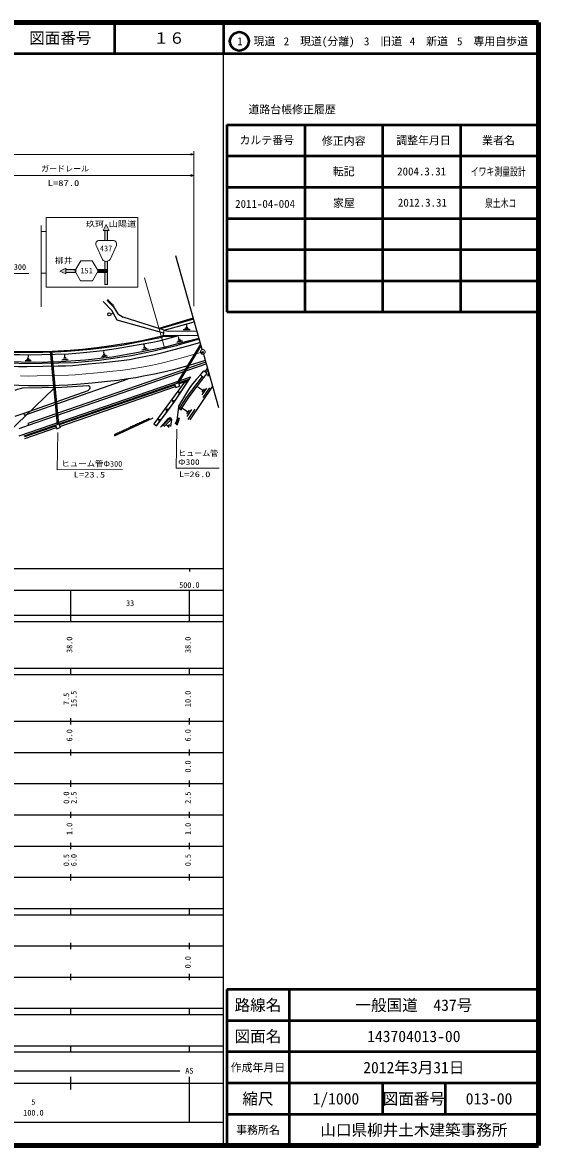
# Model space of a CAD drawing. Units: millimetres, scale not verified. Extents: x 40000 to 680000, y 20000 to 380000.
# Drawn here: x 514470 to 680000, y 20000 to 380000 of the extents above; entities that cross this region are included whole.
import ezdxf
from ezdxf.enums import TextEntityAlignment as Align

# ---------------------------------------------------------------- set-up
doc = ezdxf.new("R2010")
doc.units = ezdxf.units.MM
doc.header["$LTSCALE"] = 1000
doc.header["$PDMODE"] = 32
doc.header["$PDSIZE"] = 500
doc.linetypes.add('CHAIN', pattern=[18.5, 12, -1.5, 3.5, -1.5])
for name, color, linetype, lineweight in [('M-BGD', 7, 'Continuous', 25), ('M-BMK', 2, 'CHAIN', 13), ('M-STR-HTXT', 7, 'Continuous', 13), ('M-TTL', 2, 'Continuous', 140), ('M-TTL-BAND', 7, 'Continuous', 25), ('M-TTL-FRAM', 2, 'Continuous', 50), ('M-TTL-LINE', 7, 'Continuous', 50)]:
    doc.layers.add(name, color=color, linetype=linetype, lineweight=lineweight)
doc.layers.add('M-OTRS', color=6, linetype='Continuous')
doc.layers.add('M-TTL-TXT', color=7, linetype='Continuous')
doc.styles.add('ＭＳ ゴシック', font='')
doc.styles.get('ＭＳ ゴシック').set_extended_font_data('MS Gothic')

# ---------------------------------------------------------------- blocks, each defined once
blk = doc.blocks.new('BUHIN91')
at = {"layer": 'M-BMK'}
for radius in [746, 22.5]:
    blk.add_circle((0, 0), radius, dxfattribs=at)
blk = doc.blocks.new('BUHIN75')
at = {"layer": 'M-BGD'}
for p, q in [((18, -13), (-440, 329)), ((133, 141), (-98, -167)), ((-69, -419), (384, 187)), ((632, 211), (-24, -666))]:
    blk.add_line(p, q, dxfattribs=at)
blk = doc.blocks.new('BUHIN95')
at = {"layer": 'M-STR-HTXT'}
blk.add_lwpolyline([(-1000, 288), (0, 0), (-1000, -285)], dxfattribs=at)

msp = doc.modelspace()

# ---------------------------------------------------------------- hatches: boundary and pattern name
at = {"layer": 'M-STR-HTXT'}
for points in [[(541791, 310110), (541791, 313286), (542255, 313286), (541327, 315209), (540400, 313285), (540863, 313285), (540864, 310110)], [(541792, 303465), (541794, 296030), (540866, 296030), (540865, 303466)], [(531556, 300781), (528381, 300781), (528381, 301244), (526457, 300317), (528381, 299390), (528381, 299853), (531556, 299854)], [(541793, 300783), (538450, 300782), (538719, 300335), (538438, 299855), (541793, 299856)]]:
    msp.add_hatch(color=256, dxfattribs=at).paths.add_polyline_path(points)

# ---------------------------------------------------------------- linework, layer by layer
at = {"layer": 'M-BGD'}
for p, q in [((572117, 275130), (563613, 305229)), ((543121, 287698), (540341, 290532)), ((541636, 290856), (543634, 288832)), ((543634, 288832), (545010, 286646)), ((542810, 286570), (543782, 286804)), ((544876, 284541), (543121, 287698)), ((559772, 280400), (544876, 284541)), ((545010, 286646), (546744, 285488)), ((559910, 281386), (546744, 285488)), ((569275, 285189), (558176, 281926)), ((569372, 284846), (558657, 281777)), ((559674, 279699), (559910, 281386)), ((559910, 281386), (569586, 284088)), ((559910, 281386), (561192, 281083)), ((561192, 281083), (570425, 281119)), ((568258, 281455), (566069, 281446)), ((566409, 281816), (567921, 281822)), ((567546, 282167), (566776, 282164)), ((567161, 282165), (567156, 283309)), ((559266, 279554), (559674, 279699)), ((559637, 279317), (559285, 279160)), ((563428, 279331), (559637, 279317)), ((570883, 279497), (559674, 279699)), ((560304, 276074), (567671, 277931)), ((563828, 279342), (563428, 279331)), ((563870, 279624), (563828, 279342)), ((565883, 277880), (563949, 277411)), ((564172, 277810), (565508, 278134)), ((571168, 278490), (564258, 276521)), ((565103, 278360), (564423, 278195)), ((564763, 278278), (564518, 279288)), ((567671, 277931), (571067, 278847)), ((571337, 277451), (571453, 277482)), ((525746, 251165), (523511, 274596)), ((526145, 251203), (523911, 274610)), ((540675, 273548), (540528, 274577)), ((543251, 272844), (551733, 274277)), ((549460, 273267), (556101, 274600)), ((551733, 274277), (560304, 276074)), ((554766, 275276), (552807, 274924)), ((553053, 275308), (554406, 275551)), ((554016, 275801), (553327, 275678)), ((553671, 275739), (553487, 276763)), ((556101, 274600), (564258, 276521)), ((564130, 264401), (571638, 276825)), ((564527, 264381), (571769, 276363)), ((572525, 273686), (577345, 256629)), ((505053, 271165), (515692, 270630)), ((509897, 271308), (518316, 271134)), ((517290, 271492), (515302, 271578)), ((515626, 271899), (517000, 271840)), ((515692, 270630), (531161, 271003)), ((516674, 272169), (515974, 272200)), ((573257, 271096), (516211, 251400)), ((516324, 272184), (516369, 273223)), ((516397, 250928), (573396, 270605)), ((518316, 271134), (526785, 271278)), ((526785, 271278), (534659, 271852)), ((529181, 271852), (527094, 271746)), ((527401, 272114), (528843, 272187)), ((528470, 272499), (527735, 272462)), ((528102, 272481), (528047, 273571)), ((531161, 271003), (539051, 271800)), ((534659, 271852), (543251, 272844)), ((539051, 271800), (549460, 273267)), ((541752, 273045), (539782, 272764)), ((540042, 273139), (541403, 273333)), ((541022, 273597), (540329, 273498)), ((572089, 266557), (566995, 259778)), ((571529, 267051), (572649, 268321)), ((572502, 266192), (571529, 267051)), ((573622, 267462), (572502, 266192)), ((572649, 268321), (573622, 267462)), ((572944, 268060), (573840, 269034)), ((573365, 267690), (574022, 268389)), ((574255, 267563), (573774, 266814)), ((573774, 266814), (574477, 266778)), ((513417, 247485), (568527, 266384)), ((514501, 262899), (527153, 263066)), ((514983, 247453), (568126, 265779)), ((515175, 254074), (548373, 265723)), ((563367, 263768), (526259, 250972)), ((526422, 250499), (563530, 263296)), ((527153, 263066), (535599, 263583)), ((566114, 264246), (556634, 251393)), ((563253, 264099), (563646, 262960)), ((563342, 258571), (568527, 266384)), ((563342, 258571), (567807, 265299)), ((563646, 262960), (564871, 263382)), ((564478, 264522), (564871, 263382)), ((564593, 264191), (567807, 265299)), ((567807, 265299), (566114, 264246)), ((572502, 266192), (567783, 259982)), ((575436, 263386), (568167, 252661)), ((572327, 262014), (570691, 263123)), ((574410, 262886), (572289, 259756)), ((515016, 254719), (535585, 262024)), ((564641, 261385), (564208, 261673)), ((564738, 261531), (564544, 261239)), ((564583, 261013), (564963, 261586)), ((565187, 261620), (564637, 260791)), ((566995, 259778), (564714, 256264)), ((567783, 259982), (565124, 255978)), ((572700, 262565), (571954, 261464)), ((572092, 260601), (573558, 262764)), ((557474, 250723), (563342, 258571)), ((561132, 255536), (563342, 258571)), ((564505, 256670), (563968, 252532)), ((567531, 255132), (565810, 256299)), ((567924, 255712), (567139, 254553)), ((567284, 253645), (568827, 255921)), ((569724, 256050), (567491, 252756)), ((512081, 253836), (515016, 254719)), ((515175, 254074), (515016, 254719)), ((543972, 247511), (556373, 253222)), ((557474, 250723), (561132, 255536)), ((558721, 250326), (561230, 253052)), ((559398, 250629), (561643, 253004)), ((561902, 252529), (559938, 250435)), ((561230, 253052), (561797, 253322)), ((561643, 253004), (561902, 252529)), ((561797, 253322), (562202, 253052)), ((562283, 252729), (562175, 251946)), ((562202, 253052), (562283, 252729)), ((563968, 252532), (563487, 251204)), ((564787, 253117), (564044, 250992)), ((513392, 249896), (516397, 250928)), ((525180, 250599), (515097, 247123)), ((515260, 246650), (525343, 250127)), ((516211, 251400), (516397, 250928)), ((525066, 250930), (525475, 249743)), ((525475, 249743), (526554, 250115)), ((526145, 251302), (526554, 250115)), ((556634, 251393), (557474, 250723)), ((561119, 250736), (560615, 250866)), ((561162, 250905), (561075, 250566)), ((561185, 250365), (561357, 251030)), ((561558, 251136), (561309, 250173)), ((562175, 251946), (561959, 250515))]:
    msp.add_line(p, q, dxfattribs=at)
for points in [[(494621, 271159), (499425, 270659), (504235, 270219), (507336, 269995), (510441, 269831), (513208, 269742), (515987, 269713), (520976, 269786), (525974, 269892), (528270, 269961), (530573, 270090), (535538, 270550), (540514, 271030), (543380, 271307), (546239, 271644), (548762, 272015), (551286, 272447), (554054, 272986), (556809, 273583), (559960, 274333), (563097, 275142), (567222, 276277), (571337, 277451)], [(502473, 274670), (507236, 274573), (512013, 274536), (517002, 274562), (521999, 274568), (523966, 274612), (525928, 274715), (529806, 274971), (533691, 275286), (538290, 275820), (542876, 276412), (546379, 276957), (549884, 277563), (552742, 278101), (555597, 278700), (557428, 279119), (559266, 279554)], [(502725, 274454), (505003, 274337), (507290, 274281), (512277, 274280), (517273, 274305), (521059, 274310), (524855, 274376), (528779, 274630), (532701, 274944), (536300, 275306), (539903, 275729), (543129, 276130), (546355, 276591), (549014, 277056), (551662, 277580), (555470, 278371), (559285, 279160)], [(503541, 273717), (508528, 273612), (513522, 273516), (517079, 273496), (520646, 273536), (524923, 273641), (529210, 273807), (531644, 273955), (534083, 274163), (537172, 274502), (540263, 274901), (544555, 275519), (548849, 276198), (552567, 276828), (556275, 277517), (558318, 277953), (560357, 278449), (561896, 278876), (563428, 279331)], [(573096, 271629), (569350, 270485), (565575, 269395), (562917, 268689), (560239, 268041), (556797, 267278), (553330, 266571), (550852, 266118), (548354, 265722), (545067, 265272), (541773, 264882), (536809, 264408), (531828, 263988), (529037, 263763), (526243, 263599), (522826, 263524), (519407, 263508), (516358, 263534), (513300, 263620), (509495, 263808), (505682, 264057), (501484, 264363), (497288, 264676)], [(571529, 267051), (570287, 265683), (569091, 264274), (568390, 263361), (567730, 262400), (566121, 259715), (564550, 256976), (564504, 256786), (564521, 256595), (564641, 256349), (564814, 256136), (564969, 256031), (565162, 255977), (565350, 255966), (565538, 255975)], [(512087, 262118), (512912, 262440), (513767, 262707), (514134, 262805), (514501, 262899)], [(535599, 263583), (535787, 263533), (535931, 263436), (536017, 263243), (536052, 263000), (536068, 262746), (536022, 262497), (535917, 262307), (535763, 262154), (535676, 262088), (535585, 262024)]]:
    msp.add_lwpolyline(points, dxfattribs=at)
msp.add_circle((542324, 286453), 498, dxfattribs=at)
for centre, radius, start, end in [((541886, 290603), 355, 314.62471, 134.62472), ((542385, 290097), 355, 314.62471, 134.62472), ((542885, 289591), 355, 314.62471, 134.62472), ((543384, 289085), 355, 314.62471, 134.62472), ((552873, 251610), 392, 24.72749, 204.72749), ((553585, 251938), 392, 24.72749, 204.72749), ((554297, 252266), 392, 24.72749, 204.72749), ((555009, 252594), 392, 24.72749, 204.72749), ((564416, 252055), 375, 70.73996, 250.73996), ((564663, 252763), 375, 70.73996, 250.73996), ((545752, 248331), 392, 24.72749, 204.72749), ((546464, 248659), 392, 24.72749, 204.72749), ((547177, 248986), 392, 24.72749, 204.72749), ((547889, 249314), 392, 24.72749, 204.72749), ((548601, 249642), 392, 24.72749, 204.72749), ((549313, 249970), 392, 24.72749, 204.72749), ((550025, 250298), 392, 24.72749, 204.72749), ((550737, 250626), 392, 24.72749, 204.72749), ((551449, 250954), 392, 24.72749, 204.72749), ((552161, 251282), 392, 24.72749, 204.72749), ((564168, 251347), 375, 70.73996, 250.73996), ((544328, 247675), 392, 24.72749, 204.72749), ((545040, 248003), 392, 24.72749, 204.72749)]:
    msp.add_arc(centre, radius, start, end, dxfattribs=at)
at = {"layer": 'M-BMK'}
msp.add_lwpolyline([(513893, 266712), (516561, 266671), (519241, 266690), (524230, 266793), (529225, 266916), (531388, 267035), (533549, 267213), (538512, 267707), (543489, 268176), (545875, 268430), (548254, 268745), (550822, 269149), (553391, 269614), (556222, 270192), (559040, 270829), (562331, 271641), (565606, 272511), (568967, 273448), (572321, 274408)], dxfattribs=at)
at = {"layer": 'M-OTRS'}
msp.add_point((572297, 274284), dxfattribs=at)
at = {"layer": 'M-STR-HTXT'}
for p, q in [((569459, 338708), (569467, 289041)), ((420340, 337684), (569459, 337708)), ((486611, 330913), (569460, 330926)), ((551505, 317517), (522082, 317513)), ((522082, 317513), (522086, 295156)), ((551509, 295161), (551505, 317517)), ((520433, 314942), (520437, 288828)), ((540400, 313285), (541327, 315209)), ((540863, 313285), (540400, 313285)), ((541791, 313286), (540863, 313285)), ((540863, 313285), (540864, 310099)), ((541327, 315209), (542255, 313286)), ((541791, 310099), (541791, 313286)), ((542255, 313286), (541791, 313286)), ((520433, 313041), (522083, 313041)), ((543531, 310100), (539126, 310099)), ((540864, 310110), (541791, 310110)), ((538074, 308466), (540106, 303998)), ((544583, 308467), (542553, 303998)), ((533205, 303547), (531278, 300334)), ((536791, 303547), (533204, 303547)), ((538719, 300335), (536791, 303547)), ((540865, 303466), (540866, 296030)), ((541794, 296030), (541792, 303465)), ((496339, 299490), (516480, 299494)), ((520435, 299627), (522085, 299627)), ((526457, 300317), (528381, 301244)), ((528381, 299390), (526457, 300317)), ((528381, 301244), (528381, 300781)), ((528381, 300781), (528381, 299853)), ((531556, 300781), (528381, 300781)), ((528381, 299853), (531559, 299854)), ((528381, 299853), (528381, 299390)), ((531278, 300334), (533097, 297231)), ((531556, 299854), (531556, 300781)), ((536900, 297231), (538719, 300335)), ((538438, 299855), (541793, 299856)), ((541793, 300783), (538450, 300782)), ((536900, 297231), (533097, 297231)), ((540866, 296030), (541794, 296030)), ((553595, 298159), (560169, 275427)), ((522086, 295156), (551509, 295161)), ((524500, 262714), (505783, 244665)), ((525846, 248542), (525632, 236649)), ((563953, 249647), (563799, 237121)), ((525632, 236649), (546606, 236653)), ((563799, 237121), (577616, 237123))]:
    msp.add_line(p, q, dxfattribs=at)
for centre, radius, start, end in [((539126, 308944), 1155, 90.00925, 204.45526), ((543531, 308945), 1155, 335.56324, 90.00925), ((541329, 304934), 1540, 217.42572, 322.59278)]:
    msp.add_arc(centre, radius, start, end, dxfattribs=at)
at = {"layer": 'M-TTL'}
for p, q in [((680000, 380000), (40000, 380000)), ((680000, 20000), (680000, 380000)), ((40000, 20000), (680000, 20000))]:
    msp.add_line(p, q, dxfattribs=at)
at = {"layer": 'M-TTL-BAND'}
for p, q in [((579000, 20000), (579000, 370000)), ((40000, 205000), (579000, 205000)), ((568000, 205000), (568000, 204000)), ((68000, 198000), (579000, 198000)), ((530000, 188000), (530000, 198000)), ((568000, 188000), (568000, 198000)), ((40000, 190000), (579000, 190000)), ((40000, 188000), (579000, 188000)), ((40000, 173000), (579000, 173000)), ((530000, 171000), (530000, 173000)), ((568000, 171000), (568000, 173000)), ((40000, 171000), (579000, 171000)), ((40000, 156000), (579000, 156000)), ((530000, 155000), (530000, 157000)), ((568000, 155000), (568000, 157000)), ((46000, 146000), (579000, 146000)), ((530000, 145000), (530000, 147000)), ((568000, 145000), (568000, 147000)), ((530000, 135000), (530000, 137000)), ((568000, 135000), (568000, 137000)), ((52000, 136000), (579000, 136000)), ((46000, 126000), (579000, 126000)), ((530000, 125000), (530000, 127000)), ((568000, 125000), (568000, 127000)), ((52000, 116000), (579000, 116000)), ((530000, 115000), (530000, 117000)), ((568000, 115000), (568000, 117000)), ((46000, 106000), (579000, 106000)), ((530000, 105000), (530000, 107000)), ((568000, 105000), (568000, 107000)), ((40000, 96000), (579000, 96000)), ((40000, 94000), (579000, 94000)), ((530000, 94000), (530000, 96000)), ((568000, 94000), (568000, 96000)), ((49000, 84000), (579000, 84000)), ((530000, 83000), (530000, 85000)), ((568000, 83000), (568000, 85000)), ((40000, 74000), (579000, 74000)), ((530000, 73000), (530000, 75000)), ((568000, 73000), (568000, 75000)), ((40000, 64000), (579000, 64000)), ((40000, 62000), (579000, 62000)), ((530000, 62000), (530000, 64000)), ((568000, 62000), (568000, 64000)), ((40000, 52000), (579000, 52000)), ((530000, 50000), (530000, 52000)), ((568000, 50000), (568000, 52000)), ((40000, 50000), (579000, 50000)), ((71000, 44000), (565000, 44000)), ((40000, 40000), (579000, 40000)), ((530000, 38000), (530000, 42000)), ((568000, 27500), (568000, 42000)), ((68000, 27500), (579000, 27500))]:
    msp.add_line(p, q, dxfattribs=at)
at = {"layer": 'M-TTL-FRAM'}
for p, q in [((580000, 347197), (580000, 287197)), ((580000, 347197), (680000, 347197)), ((580000, 287197), (680000, 287197)), ((680000, 70000), (580000, 70000)), ((580000, 70000), (580000, 20000))]:
    msp.add_line(p, q, dxfattribs=at)
at = {"layer": 'M-TTL-LINE'}
for p, q in [((543997, 380000), (543997, 370000)), ((579000, 380000), (579000, 370000)), ((40000, 370000), (680000, 370000)), ((605000, 347197), (605000, 287197)), ((630000, 347197), (630000, 287197)), ((655000, 347197), (655000, 287197)), ((580000, 337197), (680000, 337197)), ((580000, 327197), (680000, 327197)), ((580000, 317197), (680000, 317197)), ((580000, 307197), (680000, 307197)), ((580000, 297197), (680000, 297197)), ((600000, 70000), (600000, 20000)), ((680000, 60000), (580000, 60000)), ((680000, 50000), (580000, 50000)), ((680000, 40000), (580000, 40000)), ((630000, 40000), (630000, 30000)), ((650000, 40000), (650000, 30000)), ((680000, 30000), (580000, 30000))]:
    msp.add_line(p, q, dxfattribs=at)
msp.add_circle((584031, 373958), 3000, dxfattribs=at)

# ---------------------------------------------------------------- block references
at = {"rotation": 0.00925}
for name, p in [('BUHIN95', (569459, 337708)), ('BUHIN95', (569460, 330926)), ('BUHIN91', (572321, 274408)), ('BUHIN91', (572321, 274408)), ('BUHIN75', (560664, 255919)), ('BUHIN75', (562712, 258678)), ('BUHIN75', (558237, 252651))]:
    msp.add_blockref(name, p, dxfattribs=at)

# ---------------------------------------------------------------- texts
at = {"layer": 'M-STR-HTXT', "style": 'ＭＳ ゴシック'}
for s, p in [('ガードレール', (520426, 331692)), ('ヒューム管', (564405, 240488))]:
    msp.add_text(s, height=1833, rotation=359.809, dxfattribs=at).set_placement(p, align=Align.BOTTOM_LEFT)
for s, rotation, width, p in [('L=87.0', 359.809, 1.35, (522590, 327075)), ('玖珂 山陽道', 0.009, 1.15, (534792, 313934)), ('437', 0.009, 1.05, (539335, 306101)), ('ヒューム管Φ300', 359.809, 1.05, (496124, 300195)), ('柳井', 0.009, 1.1, (524887, 302208)), ('151', 0.009, 1.05, (533105, 299006)), ('ヒューム管Φ300', 359.809, 1.05, (526976, 237122)), ('Φ300', 359.809, 1.2, (564406, 237631)), ('L=23.5', 359.809, 1.35, (530906, 233609)), ('L=26.0', 359.809, 1.35, (564665, 233729))]:
    msp.add_text(s, height=1833, rotation=rotation, dxfattribs=dict(at, width=width)).set_placement(p, align=Align.BOTTOM_LEFT)
at = {"layer": 'M-TTL-BAND', "style": 'ＭＳ ゴシック'}
for s, p in [('500.0', (568000, 198195)), ('500.0', (568000, 198195)), ('33', (549000, 192405)), ('AS', (568000, 42500)), ('5', (518000, 32523)), ('100.0', (518000, 29033))]:
    msp.add_text(s, height=1833, dxfattribs=at).set_placement(p, align=Align.BOTTOM_CENTER)
for s, p in [('38.0', (531000, 180500)), ('38.0', (569000, 180500)), ('7.5', (530000, 163174)), ('15.5', (532370, 163174)), ('10.0', (569000, 163174)), ('6.0', (531000, 151500)), ('6.0', (569000, 151500)), ('0.0', (569000, 141500)), ('0.0', (530000, 131500)), ('2.5', (532370, 131500)), ('2.5', (569000, 131500)), ('1.0', (531000, 121500)), ('1.0', (569000, 121500)), ('0.5', (530000, 111500)), ('6.0', (532370, 111500)), ('0.5', (569000, 111500)), ('0.0', (569000, 78764))]:
    msp.add_text(s, height=1833, rotation=90, dxfattribs=at).set_placement(p, align=Align.BOTTOM_CENTER)
at = {"layer": 'M-TTL-TXT', "style": 'ＭＳ ゴシック'}
for s, height, p in [('図面番号', 3666, (526622, 375000)), ('１６', 3666, (561497, 375000)), ('1\u3000現道', 2566, (589448, 373958)), ('2\u3000現道(分離)', 2566, (609619, 373958)), ('3\u3000旧道', 2566, (630121, 373958)), ('4\u3000新道', 2566, (644824, 373958)), ('5\u3000専用自歩道', 2566, (665228, 373958)), ('道路台帳修正履歴', 2566, (600968, 352113)), ('カルテ番号', 2566, (592839, 342277)), ('修正内容', 2566, (617509, 342023)), ('調整年月日', 2566, (643089, 342197)), ('業者名', 2566, (667134, 342197)), ('転記', 2566, (617500, 332245)), ('2004.3.31', 2566, (642500, 332245)), ('2011-04-004', 2566, (592296, 321850)), ('家屋', 2566, (617575, 322055)), ('2012.3.31', 2566, (642752, 322241)), ('路線名', 3666, (590000, 65000)), ('路線名', 3666, (590000, 65000)), ('一般国道\u3000437号', 3666, (640000, 65000)), ('図面名', 3666, (590000, 55000)), ('図面名', 3666, (590000, 55000)), ('143704013-00', 3666, (640000, 55000)), ('2012年3月31日', 3666, (640000, 45000)), ('作成年月日', 2566, (590000, 45000)), ('作成年月日', 2566, (590000, 45000)), ('縮尺', 3666, (590000, 35000)), ('縮尺', 3666, (590000, 35000)), ('1/1000', 3666, (615000, 35000)), ('図面番号', 3666, (640000, 35000)), ('図面番号', 3666, (640000, 35000)), ('013-00', 3666, (664125, 35000)), ('事務所名', 2566, (590000, 25000)), ('事務所名', 2566, (590000, 25000)), ('山口県柳井土木建築事務所', 3666, (640000, 25000))]:
    msp.add_text(s, height=height, dxfattribs=at).set_placement(p, align=Align.MIDDLE_CENTER)
at = {"layer": 'M-TTL-TXT', "style": 'ＭＳ ゴシック', "width": 0.7}
for s, p in [('イワキ測量設計', (667077, 332189)), ('泉土木コ', (667852, 322055))]:
    msp.add_text(s, height=2566, dxfattribs=at).set_placement(p, align=Align.MIDDLE_CENTER)

doc.saveas('drawing.dxf')
